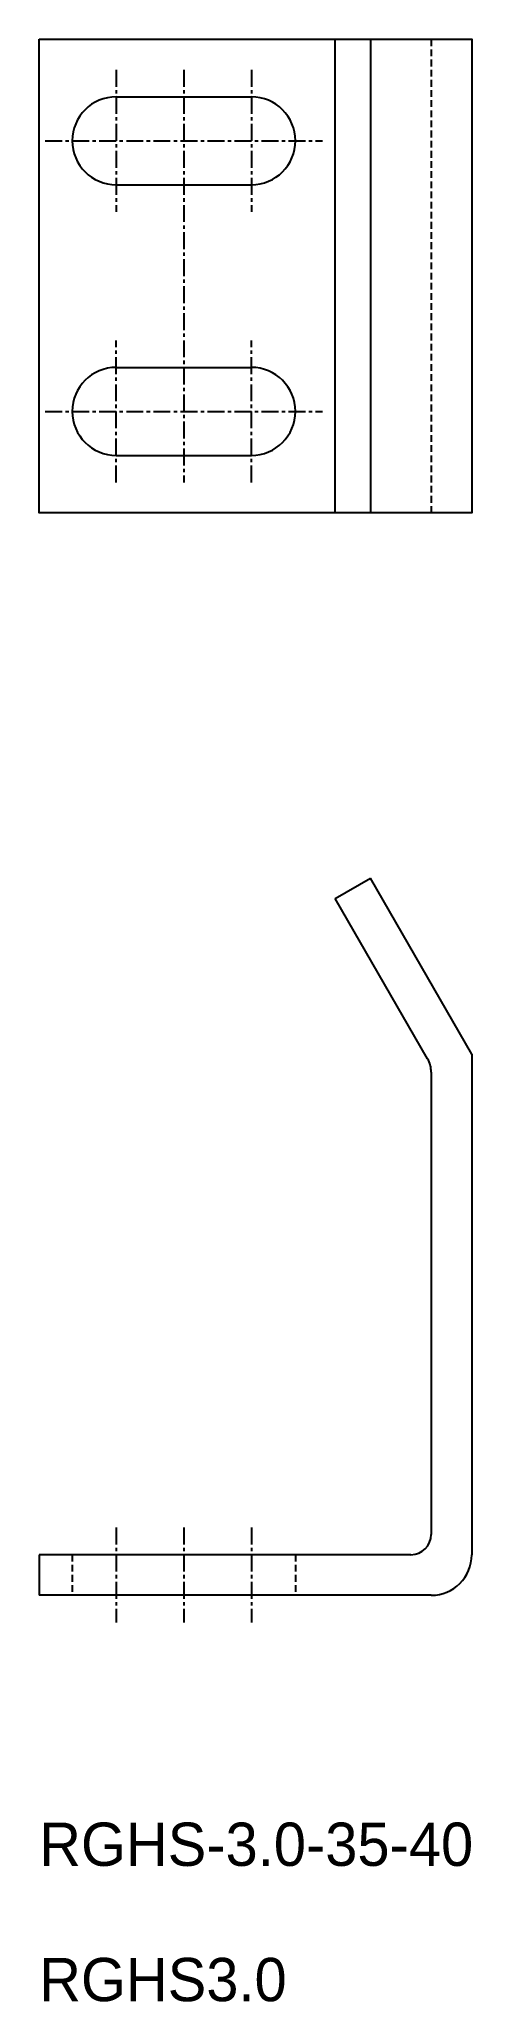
# Model space of a CAD drawing. Extents: x -4307 to -4275, y -557 to -412.
import ezdxf

# ---------------------------------------------------------------- set-up
doc = ezdxf.new("R2010")
doc.units = 0
doc.linetypes.add('CENTER', pattern=[2, 1.25, -0.25, 0.25, -0.25])
doc.linetypes.add('DASHED', pattern=[0.75, 0.5, -0.25])
doc.layers.get('0').update_dxf_attribs({"linetype": 'CONTINUOUS'})
doc.layers.add('CENTER', color=1, linetype='CENTER')

msp = doc.modelspace()

# ---------------------------------------------------------------- linework, layer by layer
at = {"color": 7, "linetype": 'CONTINUOUS'}
for p, q in [((-4285.26, -446.91), (-4285.26, -411.91)), ((-4282.66, -411.91), (-4282.66, -446.91)), ((-4301.46, -416.16), (-4291.46, -416.16)), ((-4301.46, -422.66), (-4291.46, -422.66)), ((-4301.46, -436.16), (-4291.46, -436.16)), ((-4301.46, -442.66), (-4291.46, -442.66)), ((-4285.26, -475.41), (-4282.66, -473.91)), ((-4275.16, -486.91), (-4282.66, -473.91)), ((-4278.43, -487.25), (-4285.26, -475.41)), ((-4275.16, -486.91), (-4275.16, -523.91)), ((-4278.16, -488.25), (-4278.16, -522.41)), ((-4307.16, -523.91), (-4307.16, -526.91)), ((-4279.66, -523.91), (-4307.16, -523.91)), ((-4278.16, -526.91), (-4307.16, -526.91))]:
    msp.add_line(p, q, dxfattribs=at)
at = {"color": 3, "linetype": 'DASHED'}
for p, q in [((-4278.16, -411.91), (-4278.16, -446.91)), ((-4304.71, -523.91), (-4304.71, -526.91)), ((-4288.21, -523.91), (-4288.21, -526.91))]:
    msp.add_line(p, q, dxfattribs=at)
at = {"color": 7, "linetype": 'CONTINUOUS'}
msp.add_lwpolyline([(-4307.16, -411.91), (-4275.16, -411.91), (-4275.16, -446.91), (-4307.16, -446.91)], close=True, dxfattribs=at)
for centre, radius, start, end in [((-4301.46, -419.41), 3.25, 90, 270), ((-4291.46, -419.41), 3.25, 270, 90), ((-4301.46, -439.41), 3.25, 90, 270), ((-4291.46, -439.41), 3.25, 270, 90), ((-4280.16, -488.25), 2, 360, 30), ((-4279.66, -522.41), 1.5, 270, 360), ((-4278.16, -523.91), 3, 270, 360)]:
    msp.add_arc(centre, radius, start, end, dxfattribs=at)
at = {"layer": 'CENTER', "color": 1, "linetype": 'CENTER'}
for p, q in [((-4301.46, -414.16), (-4301.46, -424.66)), ((-4296.46, -414.16), (-4296.46, -444.66)), ((-4291.46, -414.16), (-4291.46, -424.66)), ((-4306.71, -419.41), (-4286.21, -419.41)), ((-4301.46, -444.66), (-4301.46, -434.16)), ((-4291.46, -444.66), (-4291.46, -434.16)), ((-4306.71, -439.41), (-4286.21, -439.41)), ((-4301.46, -521.91), (-4301.46, -528.91)), ((-4296.46, -521.91), (-4296.46, -528.91)), ((-4291.46, -521.91), (-4291.46, -528.91))]:
    msp.add_line(p, q, dxfattribs=at)

# ---------------------------------------------------------------- texts
at = {"color": 7, "linetype": 'CONTINUOUS'}
for s, p in [('RGHS-3.0-35-40', (-4307.16, -546.91)), ('RGHS3.0', (-4307.16, -556.91))]:
    msp.add_text(s, height=3.2, dxfattribs=at).set_placement(p)

doc.saveas('drawing.dxf')
